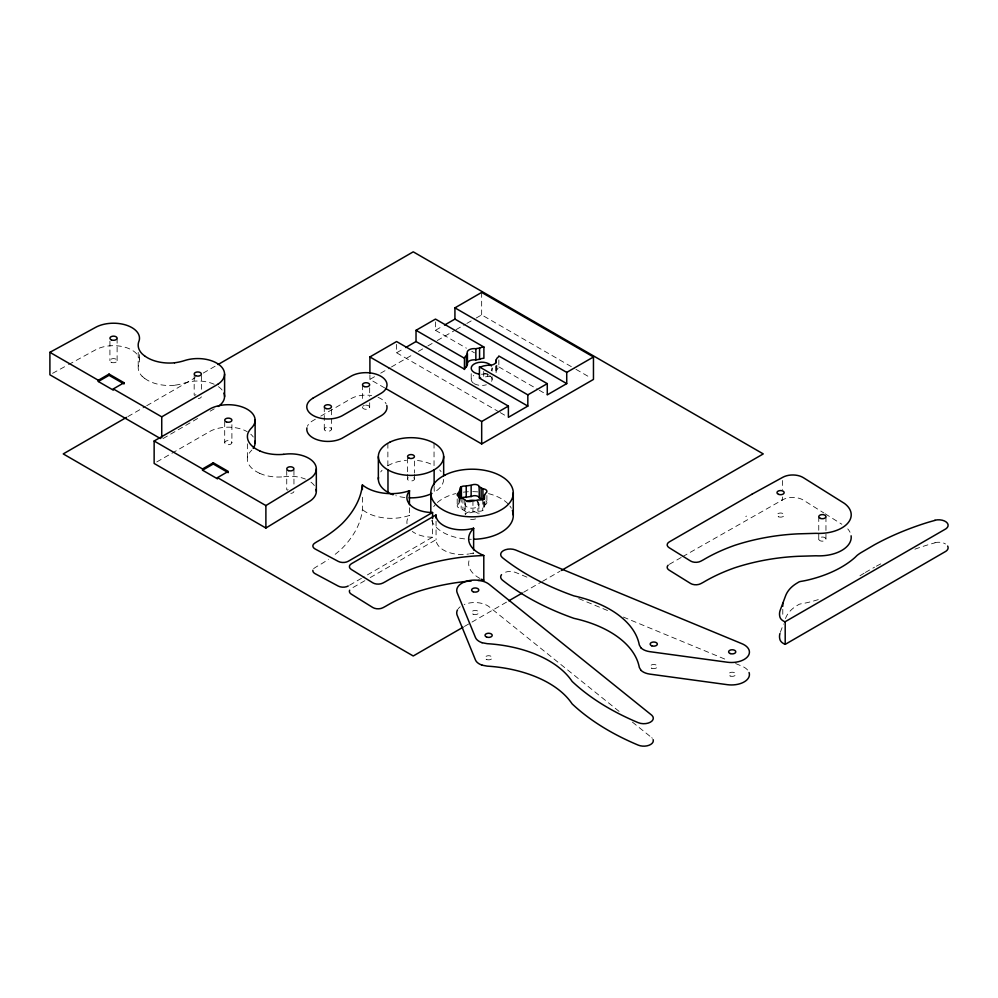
<?xml version="1.0" encoding="UTF-8"?>
<svg xmlns="http://www.w3.org/2000/svg" width="998" height="998" viewBox="0 0 998 998"><rect width="100%" height="100%" fill="white"/><g stroke="black" fill="none" stroke-linecap="round" stroke-linejoin="round"><path stroke-width="0.75" stroke-dasharray="4.99 3.74" d="M498.863 359.891L498.813 367.214A6.874 3.967 0 0 1 497.079 369.285L496.018 371.905A6.874 3.967 0 0 1 495.956 373.452L495.769 373.826A6.874 3.967 0 0 1 495.532 374.188M780.324 632.345L783.48 623.962M483.818 501.957L484.055 508.182A4.491 2.595 0 0 1 484.018 509.192L483.893 509.429A4.491 2.595 0 0 1 483.032 510.315L482.733 510.502A4.491 2.595 0 0 1 478.653 511.151L472.141 512.211A4.491 2.595 0 0 1 470.607 512.698L470.183 512.76A4.491 2.595 0 0 1 464.981 511.001L460.128 508.281A4.491 2.595 0 0 1 458.643 507.745L458.332 507.57A4.491 2.595 0 0 1 458.381 504.09L460.028 500.297A4.491 2.595 0 0 1 460.078 499.287L460.19 499.05M483.818 507.57L485.128 504.726L485.128 501.919M864.181 573.164L860.85 575.21A49.912 28.817 0 0 0 857.581 577.48M432.571 520.17L432.571 537.149L362.935 577.48M865.316 572.478L874.522 567.201M163.086 438.534L200.76 416.653M210.179 411.176L214.221 408.843M349.587 585.202L361.6 578.254M127.856 416.603L145.359 406.498M146.706 405.724L195.159 377.743M203.243 373.077L216.703 365.305M396.593 344.347L396.593 352.768L404.365 348.277M435.477 321.892L435.477 330.313L443.262 325.822M384.729 387.948L369.909 379.39L375.298 376.283M380.687 373.177L390.106 367.738M391.453 366.952L412.997 354.515M418.387 351.408L426.458 346.743M427.805 345.969L435.889 341.304M437.236 340.53L454.739 330.425M456.074 329.652L465.505 324.2M466.852 323.427L474.923 318.761M476.271 317.988L481.66 314.881L574.599 368.536M315.356 419.235L312.661 420.782A21.108 12.188 0 0 0 307.384 426.308M320.757 416.129L351.758 398.252A21.095 12.176 0 0 1 371.643 395.57M464.394 626.457L507.483 601.582M523.626 592.251L541.128 582.146M542.475 581.372L559.978 571.268M745.793 516.515L746.541 516.078M669.284 564.357L681.322 557.408M682.657 556.647L782.819 499.724A14.396 8.321 0 0 1 803.34 500.11L823.886 512.984M156.773 461.937L210.977 430.824A26.796 15.469 0 0 1 247.255 431.71M364.881 580.674L351.496 588.383A7.198 4.154 0 0 0 350.884 588.77M370.233 577.58L436.064 539.693A25.886 14.945 0 0 0 468.623 554.002M485.128 504.726L485.714 504.389A4.491 2.595 0 0 0 485.764 500.909L485.452 500.734A4.491 2.595 0 0 0 485.115 500.572M52.557 373.327L67.203 365.33M68.525 364.607L95.134 350.073A25.985 15.007 0 0 1 126.434 347.653A25.985 15.007 0 0 1 138.66 364.457A30.938 17.864 0 0 0 142.04 376.209M490.417 376.496A6.874 3.967 0 0 1 487.735 376.458L483.281 377.232A6.874 3.967 0 0 1 482.745 377.469M387.723 465.779L390.081 464.519A32.647 18.85 0 0 1 406.473 460.328M781.446 499.936L782.494 499.973M259.667 473.351L263.447 474.799A30.938 17.864 0 0 0 283.781 476.77M526.907 577.131L515.392 572.365A9.493 5.489 0 0 0 502.992 573.339M578.715 598.588L610.389 611.699M623.338 617.063L726.968 659.977M735.601 663.545L741.364 665.928A17.964 10.367 0 0 1 748.438 671.205M489.032 375.161L488.459 374.849A10.454 6.038 0 0 0 481.884 373.389M474.1 383.594L474.848 384.005A10.454 6.038 0 0 0 486.375 384.804M575.946 369.31L590.766 377.868M435.477 330.313L466.403 348.165M471.78 351.271L474.474 352.83M498.863 366.915L537.86 389.42M539.207 390.206L547.278 394.859M396.593 352.768L498.963 411.862M500.31 412.648L507.034 416.528M476.894 501.433L477.169 501.595A6.874 3.967 0 0 1 478.541 502.93L478.728 503.304A6.874 3.967 0 0 1 477.106 506.922L476.62 507.196A6.874 3.967 0 0 1 470.32 508.082L469.684 507.97A6.874 3.967 0 0 1 467.388 507.159L466.914 506.884A6.874 3.967 0 0 1 465.555 505.549L465.367 505.175A6.874 3.967 0 0 1 465.592 502.867M825.159 513.783L841.85 524.249M619.084 711.374L489.669 607.196A17.952 10.367 0 0 0 464.182 604.501M632.383 722.09L651.731 737.659M142.09 376.196L144.585 378.379M369.909 374.911L369.909 379.39M825.957 516.739L825.957 539.194A3.605 2.083 0 0 1 820.431 540.866A3.605 2.083 0 0 1 820.693 537.261A3.605 2.083 0 0 1 825.957 539.194M818.759 516.565L818.759 539.02M782.781 609.291L782.781 616.776M782.37 480.512L782.37 489.494M782.37 496.979L782.37 499.973M496.879 365.193L496.879 369.397M496.118 365.655L496.118 372.678M495.881 365.942L495.881 371.555M492.101 368.337L492.101 371.144M492.101 376.757L492.101 379.564M487.461 373.601L487.461 376.408M486.899 495.507L486.899 502.53M484.479 501.932L484.479 506.148M484.117 501.67L484.117 508.681M483.731 371.381L483.731 376.995M482.807 499.225L482.733 510.502M481.66 292.426L481.66 314.881M478.915 504.077L478.915 513.895M477.867 499.798L477.867 511.026M472.94 500.559L472.94 511.787M471.206 373.676L471.206 379.29M465.18 504.402L465.18 514.232M464.781 499.312L464.781 510.539M462.947 498.264L462.947 509.491M461.163 497.241L461.163 508.469M459.616 499.524L459.616 502.331M458.955 499.549L458.955 503.753M457.196 498.938L457.196 505.949M436.064 521.168L436.064 539.693M434.13 486.3L434.28 492.214A32.647 18.85 0 0 0 443.661 478.84M434.043 443.187L434.043 465.642A32.647 18.85 0 0 0 414.993 460.278M414.444 461.026L414.444 473.002M414.444 474.499L414.444 478.99M409.43 507.745L409.43 515.467M407.571 458.045L407.571 473.002M407.571 474.499L407.571 478.99M387.873 443.249L387.873 465.692M369.672 387.798L369.672 396.78M369.672 402.768L369.672 407.259A3.605 2.083 0 0 1 365.567 409.292A3.605 2.083 0 0 1 362.598 406.685M362.474 384.766L362.474 401.233M362.386 497.241L362.386 509.591A172.854 99.8 0 0 1 361.925 512.947A146.369 84.506 0 0 1 357.446 527.006A158.507 91.517 0 0 1 342.189 548.264A159.767 92.24 0 0 1 332.696 556.248M331.473 409.791L331.473 429.252A3.605 2.083 0 0 1 326.047 431.024A3.605 2.083 0 0 1 326.109 427.418A3.605 2.083 0 0 1 331.473 429.252M324.275 406.76L324.275 429.215M293.948 470.345L293.948 485.315M286.738 470.332L286.738 489.793M247.367 443.823L247.367 459.342M231.898 424.686L231.898 442.65A3.605 2.083 0 0 1 226.496 444.447A3.605 2.083 0 0 1 226.496 440.854A3.605 2.083 0 0 1 231.898 442.65M224.7 421.692L224.7 442.65M201.371 375.535L201.371 392.002M194.173 375.535L194.173 394.996M139.495 354.639L139.495 360.627M138.211 352.394L138.211 367.364M117.115 338.222L117.115 360.665M109.917 341.216L109.917 360.677M473.501 552.917A25.886 14.945 0 0 1 469.621 553.828M480.038 578.478A35.142 20.284 0 0 1 469.509 559.067M472.952 553.79A35.142 20.284 0 0 1 473.663 553.079M201.347 396.767A3.605 2.083 0 0 1 198.253 398.551M194.66 395.458A3.605 2.083 0 0 1 195.97 394.697M214.183 384.255A26.796 15.469 0 0 0 184.967 382.895A35.579 20.546 0 0 1 174.55 385.228M218.462 386.663A26.796 15.469 0 0 1 223.253 391.727M174.55 385.278A31.188 18.001 0 0 1 144.66 378.354M785.476 618.56A49.064 28.331 0 0 1 789.505 611.749A41.716 24.089 0 0 1 795.942 606.248L798.749 604.526A3.318 1.921 0 0 1 799.298 604.264A6.412 3.705 0 0 1 801.082 603.815A60.454 34.905 0 0 0 808.243 602.393A102.582 59.231 0 0 0 819.807 599.112M876.381 566.19A248.764 143.625 0 0 1 882.07 563.221M914.879 549.187A248.764 143.625 0 0 1 923.661 546.18A143.388 82.784 0 0 1 935.039 542.837M934.914 542.675A9.481 5.477 0 0 1 945.505 543.96M378.08 397.354A21.095 12.176 0 0 1 386.164 403.916M365.63 405.176A3.605 2.083 0 0 1 369.672 407.259M362.973 406.186A3.605 2.083 0 0 1 364.295 405.425M413.659 477.73A3.443 1.984 0 0 1 413.359 480.437A3.443 1.984 0 0 1 408.656 480.437A3.443 1.984 0 0 1 408.344 477.73M404.901 497.515A32.647 18.85 0 0 1 395.857 495.694M380.737 471.929A32.647 18.85 0 0 1 382.084 470.245M439.669 469.971A32.647 18.85 0 0 1 441.066 471.63M458.194 608.805A17.952 10.367 0 0 1 460.215 606.759M651.744 737.659A9.493 5.489 0 0 1 652.355 738.283M293.911 491.565A3.605 2.083 0 0 1 290.817 493.361M287.224 490.255A3.605 2.083 0 0 1 288.148 489.644M250.772 434.217A26.796 15.469 0 0 1 253.255 436.999M283.781 476.782A25.985 15.007 0 0 1 305.4 479.065M310.964 482.171A25.985 15.007 0 0 1 314.358 485.564M259.729 473.314A31.188 18.001 0 0 1 247.729 456.061A35.579 20.546 0 0 1 251.883 450.048M471.318 539.282A41.255 23.815 0 0 1 468.623 539.194M464.606 538.895A41.255 23.815 0 0 1 443.324 532.558L440.555 530.849A41.255 23.815 0 0 1 431.71 520.469M433.706 506.685A41.255 23.815 0 0 1 435.377 504.564M437.398 502.53A41.255 23.815 0 0 1 442.438 498.888L445.395 497.291A41.255 23.815 0 0 1 455.687 493.598M463.384 492.176A41.255 23.815 0 0 1 471.418 491.652M472.765 491.652A41.255 23.815 0 0 1 478.142 491.914M488.496 493.623A41.255 23.815 0 0 1 500.771 498.376L503.528 500.085A41.255 23.815 0 0 1 508.119 503.928M509.916 506.023A41.255 23.815 0 0 1 511.325 508.207M475.535 518.885A6.874 3.967 0 0 1 470.32 519.309L469.684 519.197A6.874 3.967 0 0 1 469.06 519.035M465.392 514.469A6.874 3.967 0 0 1 466.989 512.772L467.463 512.498A6.874 3.967 0 0 1 473.763 511.625L474.412 511.737A6.874 3.967 0 0 1 476.695 512.548L477.169 512.822A6.874 3.967 0 0 1 478.279 513.795M847.764 528.903A32.198 18.588 0 0 1 850.022 532.258M432.571 537.223A25.886 14.945 0 0 1 412.286 531.423M406.997 523.663A25.886 14.945 0 0 1 409.667 515.542M313.659 568.723A7.198 4.154 0 0 1 314.744 567.837L317.09 566.365A159.767 92.24 0 0 0 328.504 559.267M409.405 515.442A35.142 20.284 0 0 1 362.399 509.591M490.979 376.695A10.454 6.038 0 0 1 491.216 381.86M473.426 383.145A10.454 6.038 0 0 1 473.726 375.498M489.881 375.697A10.454 6.038 0 0 1 490.467 376.184M492.076 367.738A10.454 6.038 0 0 1 491.216 370.632M486.375 373.576A10.454 6.038 0 0 1 481.423 374.225M730.212 676.02A3.605 2.083 0 0 0 735.788 674.411A3.605 2.083 0 0 0 730.586 672.427A3.605 2.083 0 0 0 730.212 676.02M651.769 668.273A3.605 2.083 0 0 0 657.345 666.664A3.605 2.083 0 0 0 652.143 664.68A3.605 2.083 0 0 0 651.769 668.273M111.327 362.324A3.605 2.083 0 0 0 117.09 360.939A3.605 2.083 0 0 0 112.138 358.756A3.605 2.083 0 0 0 111.327 362.324M473.189 614.219A3.605 2.083 0 0 0 478.803 612.635A3.605 2.083 0 0 0 473.626 610.626A3.605 2.083 0 0 0 473.189 614.219M486.6 659.503A3.605 2.083 0 0 0 492.214 657.932A3.605 2.083 0 0 0 487.049 655.911A3.605 2.083 0 0 0 486.6 659.503M778.64 516.839A3.605 2.083 0 0 0 784.166 515.168A3.605 2.083 0 0 0 778.889 513.246A3.605 2.083 0 0 0 778.64 516.839"/><path stroke-width="1.5" d="M202.532 468.96L213.273 462.773L228.243 471.418L217.502 477.618L217.502 478.853L202.532 470.195L202.532 468.96L154.141 441.004L154.141 463.459L265.892 528.029L308.706 501.907A25.985 15.007 0 0 0 316.104 489.344M228.243 472.665L213.273 464.008L213.273 462.773M464.444 369.485L464.494 357.958A6.874 3.967 0 0 1 466.228 355.887L467.289 353.267A6.874 3.967 0 0 1 467.363 351.72L467.538 351.346A6.874 3.967 0 0 1 468.86 349.999L469.322 349.712A6.874 3.967 0 0 1 475.572 348.714L480.026 347.94A6.874 3.967 0 0 1 482.383 347.204L483.893 347.03L483.893 358.257L482.383 358.432A6.874 3.967 0 0 0 480.026 359.168L475.572 359.941A6.874 3.967 0 0 0 469.322 360.939L468.86 361.226A6.874 3.967 0 0 0 467.538 362.573L467.363 362.948A6.874 3.967 0 0 0 467.289 364.495L466.228 367.114A6.874 3.967 0 0 0 464.494 369.185L416.029 341.541L405.662 347.529M935.039 520.382A143.388 82.784 0 0 0 923.661 523.725A248.764 143.625 0 0 0 874.522 544.746L860.85 552.755A49.912 28.817 0 0 0 857.581 555.025A16.23 9.369 0 0 0 856.272 556.21L855.037 557.42A102.582 59.231 0 0 1 808.243 579.938A60.454 34.905 0 0 1 801.082 581.36A6.537 3.767 0 0 0 799.348 581.797A3.318 1.921 0 0 0 798.749 582.071L795.942 583.793A41.716 24.089 0 0 0 789.505 589.294A49.064 28.331 0 0 0 785.476 596.105L780.112 610.502A31.948 18.451 0 0 0 779.962 617.163A12.413 7.161 0 0 0 783.18 620.881A20.783 12.001 0 0 0 784.952 621.841L945.929 528.815A9.481 5.477 0 0 0 946.241 522.016A9.481 5.477 0 0 0 934.914 520.232M495.881 363.135L495.881 360.328L497.079 358.057A6.874 3.967 0 0 0 498.813 355.987L547.278 383.631L547.278 394.859L566.727 383.619L566.727 372.391L454.926 307.858L454.926 319.086L444.547 325.074M458.955 498.139L458.955 492.525L460.028 489.07A4.491 2.595 0 0 1 460.078 488.059L460.19 487.822A4.491 2.595 0 0 1 461.051 486.937L461.363 486.75A4.491 2.595 0 0 1 465.442 486.101L471.942 485.04A4.491 2.595 0 0 1 473.476 484.554L473.913 484.492A4.491 2.595 0 0 1 479.102 486.251L479.314 497.94L482.92 500.01L482.92 488.783L479.314 486.712M483.818 499.15L483.818 496.343L485.714 493.162A4.491 2.595 0 0 0 485.764 489.681L485.452 489.507A4.491 2.595 0 0 0 483.955 488.97L482.92 488.783M265.892 528.029L265.892 505.574L308.706 479.452A25.985 15.007 0 0 0 312.885 461.388A25.985 15.007 0 0 0 283.781 454.327M161.738 437.81L161.738 416.852L218.25 384.043M785.201 621.916L785.201 644.371L945.929 551.27A9.481 5.477 0 0 0 947.651 546.068M98.328 380.275L109.056 374.075L124.039 382.721L124.039 383.956L109.056 375.323L98.328 381.51L98.328 380.275L49.9 352.331L49.9 374.786L160.391 438.534M98.328 381.51L113.31 390.156L113.31 388.921L124.039 382.721M126.509 417.376L63.236 453.915L413.247 655.985L463.06 627.231M218.051 364.532L413.247 251.833L763.258 453.915L561.325 570.494M369.909 373.414L369.896 356.947L396.593 341.541L508.381 406.086L508.381 417.314L527.83 406.086L527.83 394.859L479.427 366.915L479.427 378.13L527.83 406.086M416.029 341.541L416.029 330.313L435.477 319.086L483.893 347.03M454.926 307.858L481.66 292.426L593.461 356.972L593.461 379.427L481.685 443.948L386.076 388.721M312.661 398.327L351.758 375.797A21.108 12.188 0 0 1 381.061 376.371A21.108 12.188 0 0 1 381.124 393.299L342.027 415.829A21.095 12.176 0 0 1 312.736 415.268A21.095 12.176 0 0 1 312.686 398.352M202.532 470.195L213.273 464.008M369.896 356.947L481.685 421.505L508.381 406.086M527.83 394.859L547.278 383.631M566.727 372.391L593.461 356.972M508.818 600.808L522.291 593.037M154.141 441.004L210.977 408.369A26.796 15.469 0 0 1 245.234 408.207A26.796 15.469 0 0 1 251.858 427.593A35.579 20.546 0 0 0 247.803 433.606A31.188 18.001 0 0 0 259.729 450.859M458.955 492.525L458.381 492.862A4.491 2.595 0 0 0 458.332 496.343L458.643 496.517A4.491 2.595 0 0 0 460.128 497.054L464.981 499.773A4.491 2.595 0 0 0 470.183 501.532L470.607 501.47A4.491 2.595 0 0 0 472.141 500.984L478.653 499.923A4.491 2.595 0 0 0 482.733 499.274L483.032 499.087A4.491 2.595 0 0 0 483.893 498.202L484.018 497.965A4.491 2.595 0 0 0 484.055 496.954L483.818 496.343M466.989 501.545L467.463 501.283A6.874 3.967 0 0 1 473.763 500.397L474.412 500.509M473.501 528.216A25.886 14.945 0 0 1 435.926 514.993L351.496 563.683A7.198 4.154 0 0 0 351.308 569.446L372.765 582.795A7.198 4.154 0 0 0 382.92 583.032L385.465 581.672A159.767 92.24 0 0 1 416.815 567.188A158.507 91.517 0 0 1 453.628 558.381A146.369 84.506 0 0 1 480.238 555.674A172.854 99.8 0 0 1 483.793 555.524L483.793 580.225A172.854 99.8 0 0 0 477.992 580.487M49.9 352.331L95.134 327.618A25.985 15.007 0 0 1 126.434 325.198A25.985 15.007 0 0 1 138.66 342.002A30.938 17.864 0 0 0 142.04 353.766L144.585 355.924M461.687 497.815A4.491 2.595 0 0 1 465.442 497.328L471.942 496.268A4.491 2.595 0 0 1 473.476 495.781L473.913 495.719A4.491 2.595 0 0 1 479.102 497.478L479.314 497.94M480.649 378.017L479.427 378.13M479.427 366.915L480.924 366.74A6.874 3.967 0 0 0 483.281 366.004L487.735 365.231A6.874 3.967 0 0 0 493.985 364.233L494.447 363.946A6.874 3.967 0 0 0 495.769 362.598L495.956 362.224A6.874 3.967 0 0 0 496.018 360.677L495.881 360.328M785.064 644.346L785.014 644.321A20.783 12.001 0 0 1 783.18 643.336A12.413 7.161 0 0 1 779.962 639.618A31.948 18.451 0 0 1 779.949 633.493M482.034 642.712L487.199 643.673A102.657 59.269 0 0 1 572.091 681.397A248.814 143.65 0 0 0 638.371 722.727A9.493 5.489 0 0 0 650.447 722.153A9.493 5.489 0 0 0 651.744 715.204L489.669 584.741A17.952 10.367 0 0 0 467.551 580.948A17.952 10.367 0 0 0 457.196 592.837L475.485 637.585A14.097 8.134 0 0 0 482.046 642.7M482.034 665.167L487.199 666.128A102.657 59.269 0 0 1 572.091 703.852A248.814 143.65 0 0 0 638.371 745.182A9.493 5.489 0 0 0 648.987 745.281A9.493 5.489 0 0 0 653.141 739.643M259.667 450.909L263.447 452.344A30.938 17.864 0 0 0 283.781 454.315M454.926 319.086L566.727 383.619M416.029 330.313L464.444 358.257M113.31 388.921L161.738 416.852M217.502 477.618L265.892 505.574M640.966 647.889L639.294 644.908A102.657 59.269 0 0 0 573.95 595.893A248.814 143.65 0 0 1 502.368 557.62A9.493 5.489 0 0 1 503.354 550.659A9.493 5.489 0 0 1 515.392 549.91L741.364 643.473A17.964 10.367 0 0 1 747.951 656.247A17.964 10.367 0 0 1 727.33 662.223L649.835 651.669A14.097 8.134 0 0 1 640.99 647.877M640.966 670.344L639.294 667.363A102.657 59.269 0 0 0 573.95 618.348A248.814 143.65 0 0 1 502.368 580.075A9.493 5.489 0 0 1 501.52 574.661M481.685 421.505L481.685 443.948M109.056 374.075L109.056 375.323M782.781 603.303L782.781 606.297M513.284 492.65L513.284 515.105M484.479 494.921L484.479 499.125M481.136 487.76L481.136 498.988M479.576 348.177L479.576 359.405M475.846 348.764L475.846 359.991M473.626 528.366L473.626 549.973M471.143 485.465L471.143 496.692M467.426 353.616L467.426 364.844M466.428 355.775L466.428 367.002M466.228 486.226L466.228 497.453M461.363 486.75L461.363 497.977M461.288 486.799L461.288 498.027M460.265 489.681L460.265 498.102M459.616 491.103L459.616 498.127M443.661 456.385L443.661 475.846M436.064 514.993L436.064 518.087M434.13 469.833L434.13 484.803M432.571 518.623L432.571 512.448L348.252 561.275A7.198 4.154 0 0 1 338.26 561.387L315.143 549A7.198 4.154 0 0 1 314.744 543.137L317.09 541.664A159.767 92.24 0 0 0 342.189 523.563A158.507 91.517 0 0 0 357.446 502.306A146.369 84.506 0 0 0 362.124 486.949A172.854 99.8 0 0 0 362.386 484.891A35.142 20.284 0 0 0 409.405 490.742M430.799 493.374L430.799 512.835M409.43 490.767L409.43 504.664M387.973 469.896L387.973 492.351M378.354 456.697L378.354 479.152M362.386 484.891L362.386 489.531M316.329 468.848L316.329 491.303M255.126 419.933L255.126 443M224.6 374.138L224.6 396.593M349.649 590.192A7.198 4.154 0 0 0 351.308 594.147L372.765 607.495A7.198 4.154 0 0 0 382.92 607.732L385.465 606.372A159.767 92.24 0 0 1 416.815 591.889A158.507 91.517 0 0 1 453.628 583.069A146.369 84.506 0 0 1 471.281 580.948M483.805 580.212A35.142 20.284 0 0 1 481.51 579.214M483.805 555.512A35.142 20.284 0 0 1 473.663 528.379M749.061 672.502A17.964 10.367 0 0 1 727.33 684.678L649.835 674.112A14.097 8.134 0 0 1 640.99 670.332M223.901 393.087A26.796 15.469 0 0 1 218.213 406.473M218.213 384.018A26.796 15.469 0 0 0 218.537 364.27A26.796 15.469 0 0 0 184.967 360.44A35.579 20.546 0 0 1 174.55 362.785M174.55 362.823A31.188 18.001 0 0 1 144.66 355.899M306.922 427.893A21.095 12.176 0 0 0 318.262 440.081A21.095 12.176 0 0 0 342.027 438.284L381.124 415.754A21.108 12.188 0 0 0 386.775 405.475M431.934 493.461A32.647 18.85 0 0 1 409.143 497.815M393.087 494.759A32.647 18.85 0 0 1 388.11 492.438L385.939 491.078A32.647 18.85 0 0 1 378.479 477.306M457.496 609.89A17.952 10.367 0 0 0 457.196 615.292L475.485 660.04A14.097 8.134 0 0 0 482.046 665.142M254.989 441.166A26.796 15.469 0 0 1 253.218 448.364M512.373 510.465A41.255 23.815 0 0 1 501.645 532.046L498.688 533.643A41.255 23.815 0 0 1 474.013 539.257M851.107 535.801A32.198 18.588 0 0 1 815.952 555.786L798.026 556.31A146.369 84.506 0 0 0 771.417 559.017A158.507 91.517 0 0 0 734.603 567.837A159.767 92.24 0 0 0 703.278 582.333L700.721 583.693A7.198 4.154 0 0 1 690.566 583.468L669.097 570.12A7.198 4.154 0 0 1 668.161 565.192M348.252 585.976A7.198 4.154 0 0 1 338.26 586.088L315.143 573.7A7.198 4.154 0 0 1 312.873 570.27M432.571 512.535A25.886 14.945 0 0 1 409.667 490.841M479.389 374.088A10.454 6.038 0 0 1 474.848 372.778L474.1 372.366A10.454 6.038 0 0 1 474.075 364.045A10.454 6.038 0 0 1 488.459 363.621L489.207 364.033A10.454 6.038 0 0 1 491.39 366.017M752.205 494.085L669.284 541.902A7.198 4.154 0 0 0 669.097 547.677L690.566 561.013A7.198 4.154 0 0 0 700.721 561.238L703.278 559.878A159.767 92.24 0 0 1 734.603 545.382A158.507 91.517 0 0 1 771.417 536.562A146.369 84.506 0 0 1 798.026 533.855L815.952 533.331A32.198 18.588 0 0 0 847.24 523.775A32.198 18.588 0 0 0 844.42 503.404L803.34 477.655A14.396 8.321 0 0 0 782.819 477.269L752.205 494.085M445.395 474.836L442.438 476.433A41.255 23.815 0 0 0 440.555 508.394L443.324 510.103A41.255 23.815 0 0 0 498.688 511.188L501.645 509.591A41.255 23.815 0 0 0 503.528 477.63L500.771 475.921A41.255 23.815 0 0 0 445.395 474.836M390.081 442.064L387.723 443.324A32.647 18.85 0 0 0 385.939 468.623L388.11 469.983A32.647 18.85 0 0 0 431.934 471.019L434.28 469.759A32.647 18.85 0 0 0 436.076 444.459L433.905 443.1A32.647 18.85 0 0 0 390.081 442.064M730.212 653.565A3.605 2.083 0 0 0 735.788 651.956A3.605 2.083 0 0 0 730.586 649.972A3.605 2.083 0 0 0 730.212 653.565M651.769 645.818A3.605 2.083 0 0 0 657.345 644.209A3.605 2.083 0 0 0 652.143 642.225A3.605 2.083 0 0 0 651.769 645.818M195.583 375.685A3.605 2.083 0 0 0 201.347 374.312A3.605 2.083 0 0 0 196.394 372.117A3.605 2.083 0 0 0 195.583 375.685M111.327 339.869A3.605 2.083 0 0 0 117.09 338.484A3.605 2.083 0 0 0 112.138 336.301A3.605 2.083 0 0 0 111.327 339.869M364.245 386.575A3.605 2.083 0 0 0 369.672 384.804A3.605 2.083 0 0 0 364.295 382.983A3.605 2.083 0 0 0 364.245 386.575M326.047 408.569A3.605 2.083 0 0 0 331.473 406.797A3.605 2.083 0 0 0 326.109 404.976A3.605 2.083 0 0 0 326.047 408.569M409.005 458.157A3.443 1.984 0 0 0 414.42 456.735A3.443 1.984 0 0 0 409.579 454.739A3.443 1.984 0 0 0 409.005 458.157M473.189 591.764A3.605 2.083 0 0 0 478.803 590.192A3.605 2.083 0 0 0 473.626 588.171A3.605 2.083 0 0 0 473.189 591.764M486.6 637.048A3.605 2.083 0 0 0 492.214 635.476A3.605 2.083 0 0 0 487.049 633.456A3.605 2.083 0 0 0 486.6 637.048M226.496 421.992A3.605 2.083 0 0 0 231.898 420.195A3.605 2.083 0 0 0 226.496 418.399A3.605 2.083 0 0 0 226.496 421.992M288.547 470.644A3.605 2.083 0 0 0 293.948 468.848A3.605 2.083 0 0 0 288.547 467.039A3.605 2.083 0 0 0 288.547 470.644M778.64 494.384A3.605 2.083 0 0 0 784.166 492.713A3.605 2.083 0 0 0 778.889 490.791A3.605 2.083 0 0 0 778.64 494.384M820.431 518.411A3.605 2.083 0 0 0 825.957 516.739A3.605 2.083 0 0 0 820.693 514.818A3.605 2.083 0 0 0 820.431 518.411"/></g></svg>
